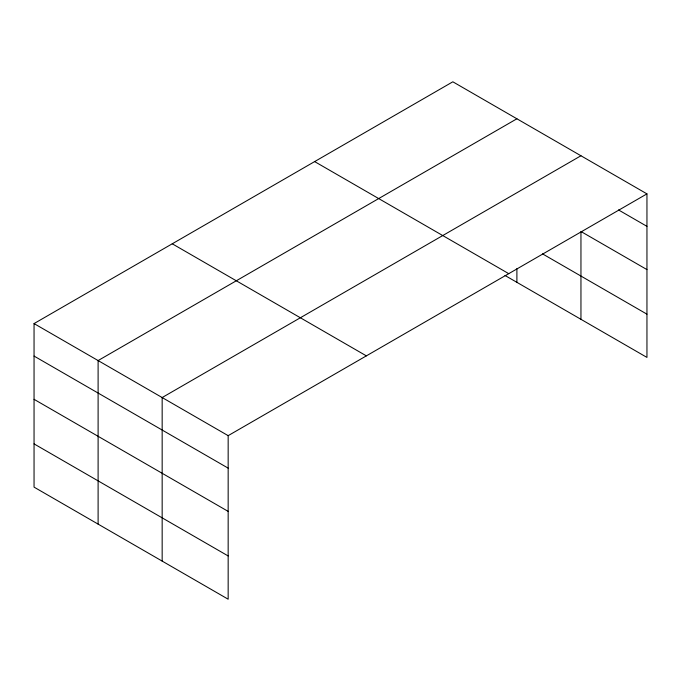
<?xml version="1.0" encoding="UTF-8"?>
<svg xmlns="http://www.w3.org/2000/svg" width="681" height="681" viewBox="0 0 681 681"><rect width="100%" height="100%" fill="white"/><g stroke="black" fill="none" stroke-linecap="round" stroke-linejoin="round"><path stroke-width="1.02" d="M646.95 193.872L452.839 81.797L34.05 323.586L34.05 487.128L228.161 599.203L228.161 435.653L646.95 193.872L646.95 357.414L504.996 275.464M516.896 118.783L98.107 360.564L98.107 524.115M580.953 155.762L162.163 397.551L162.163 561.093M618.535 209.944L646.95 226.347M646.95 269.599L580.953 231.497L580.953 319.312M542.519 253.868L646.95 314.162M314.639 161.593L508.75 273.66M172.25 243.798L366.361 355.865M34.05 323.586L228.161 435.653M34.05 356.069L228.161 468.136M34.05 399.321L228.161 511.388M34.05 443.884L228.161 555.951M516.896 268.612L516.896 282.326"/></g></svg>
